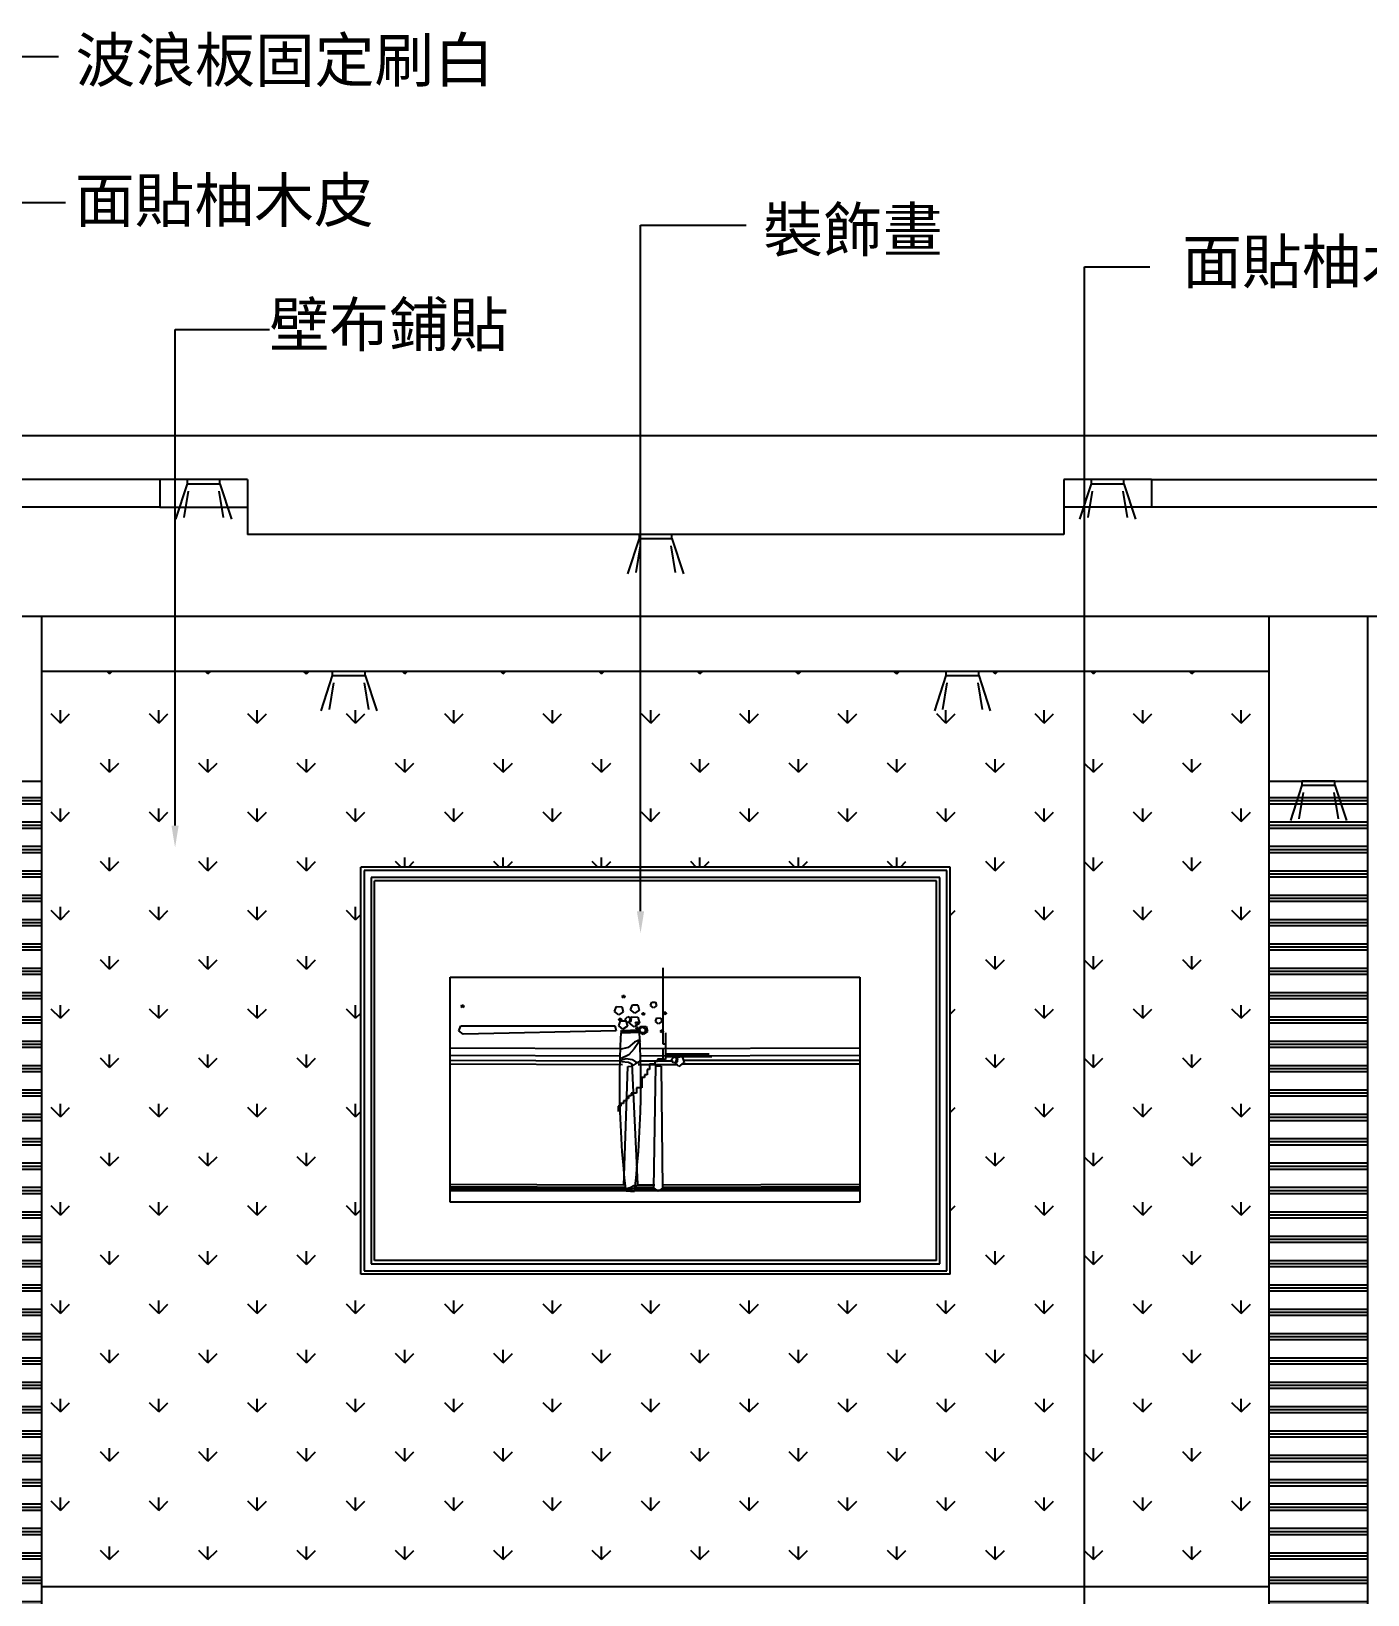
# Model space of a CAD drawing. Header units: centimetres. Extents: x 1966 to 8787, y 7398 to 12383.
# Drawn here: x 4017.8 to 4261.8, y 7697.3 to 7982.6 of the extents above; entities that cross this region are included whole.
import ezdxf
from ezdxf import colors
from ezdxf.entities.mleader import LeaderData, LeaderLine
from ezdxf.math import Vec2, Vec3

# ---------------------------------------------------------------- set-up
doc = ezdxf.new("R2010")
doc.units = ezdxf.units.CM
doc.layers.add('8', color=8, linetype='Continuous')
doc.styles.get("Standard").update_dxf_attribs({"font": 'arial.ttf', "height": 10})

# ---------------------------------------------------------------- blocks, each defined once
blk = doc.blocks.new('掛畫01')
for p, q in [((-53.79, 0), (-53.79, 74.3)), ((53.79, 74.3), (-53.79, 74.3)), ((53.79, 0), (53.79, 74.3)), ((53.16, 73.67), (-53.16, 73.67)), ((-53.16, 73.67), (-53.16, 0.63)), ((51.91, 72.41), (-51.91, 72.41)), ((-51.91, 72.41), (-51.91, 1.89)), ((-51.28, 2.52), (-51.28, 71.78)), ((51.28, 71.78), (-51.28, 71.78)), ((51.28, 2.52), (51.28, 71.78)), ((51.91, 1.89), (51.91, 72.41)), ((53.16, 0.63), (53.16, 73.67)), ((1.35, 55.88), (1.35, 42.05)), ((-37.48, 13.14), (-37.48, 54.18)), ((-37.48, 54.18), (37.31, 54.18)), ((37.31, 54.18), (37.31, 13.14)), ((-35.45, 48.84), (-35.35, 49.12)), ((-35.22, 48.66), (-35.45, 48.84)), ((-35.35, 49.12), (-35.06, 49.11)), ((-34.97, 48.83), (-35.22, 48.66)), ((-35.06, 49.11), (-34.97, 48.83)), ((-7.48, 47.91), (-7.15, 48.83)), ((-7.15, 48.83), (-6.18, 48.8)), ((-6.18, 48.8), (-5.91, 47.86)), ((-6.09, 50.6), (-5.99, 50.88)), ((-5.85, 50.42), (-6.09, 50.6)), ((-5.99, 50.88), (-5.69, 50.87)), ((-5.61, 50.59), (-5.85, 50.42)), ((-5.69, 50.87), (-5.61, 50.59)), ((-4.56, 48.24), (-4.23, 49.16)), ((-4.23, 49.16), (-3.26, 49.13)), ((-3.26, 49.13), (-2.99, 48.19)), ((-0.93, 49.03), (-0.7, 49.67)), ((-0.39, 48.61), (-0.93, 49.03)), ((-0.7, 49.67), (-0.02, 49.65)), ((0.17, 49), (-0.39, 48.61)), ((-0.02, 49.65), (0.17, 49)), ((-6.71, 47.31), (-7.48, 47.91)), ((-6.72, 46.39), (-6.62, 46.66)), ((-6.49, 46.21), (-6.72, 46.39)), ((-6.72, 45.32), (-6.39, 46.24)), ((-5.91, 47.86), (-6.71, 47.31)), ((-6.62, 46.66), (-6.33, 46.65)), ((-6.24, 46.37), (-6.49, 46.21)), ((-6.39, 46.24), (-5.42, 46.21)), ((-6.33, 46.65), (-6.24, 46.37)), ((-5.53, 46.54), (-5.03, 47)), ((-5.24, 45.92), (-5.53, 46.54)), ((-5.42, 46.21), (-5.14, 45.28)), ((-4.56, 46.01), (-5.24, 45.92)), ((-5.03, 47), (-4.43, 46.68)), ((-4.82, 45.87), (-4.43, 46.97)), ((-3.9, 45.15), (-4.82, 45.87)), ((-3.79, 47.65), (-4.56, 48.24)), ((-4.43, 46.68), (-4.56, 46.01)), ((-4.43, 46.97), (-3.26, 46.93)), ((-2.93, 45.81), (-3.9, 45.15)), ((-2.99, 48.19), (-3.79, 47.65)), ((-3.66, 45.76), (-3.56, 46.03)), ((-3.43, 45.58), (-3.66, 45.76)), ((-3.56, 46.03), (-3.27, 46.02)), ((-3.19, 45.74), (-3.43, 45.58)), ((-3.27, 46.02), (-3.19, 45.74)), ((-3.26, 46.93), (-2.93, 45.81)), ((-2.47, 47.45), (-2.37, 47.72)), ((-2.24, 47.27), (-2.47, 47.45)), ((-2.37, 47.72), (-2.08, 47.72)), ((-2, 47.43), (-2.24, 47.27)), ((-2.08, 47.72), (-2, 47.43)), ((0.02, 46.13), (0.25, 46.77)), ((0.56, 45.71), (0.02, 46.13)), ((0.25, 46.77), (0.94, 46.75)), ((1.13, 46.1), (0.56, 45.71)), ((0.94, 46.75), (1.13, 46.1)), ((1.48, 47.55), (1.58, 47.82)), ((1.71, 47.37), (1.48, 47.55)), ((1.58, 47.82), (1.87, 47.82)), ((1.95, 47.53), (1.71, 47.37)), ((1.87, 47.82), (1.95, 47.53)), ((-35.88, 44.43), (-35.55, 45.35)), ((-35.11, 43.83), (-35.88, 44.43)), ((-35.55, 45.35), (-7.44, 45.32)), ((-7.17, 44.38), (-35.11, 43.83)), ((-7.44, 45.32), (-7.17, 44.38)), ((-5.95, 44.73), (-6.72, 45.32)), ((-6.39, 41.69), (-6.27, 44.1)), ((-6.31, 44.37), (-6.3, 44.4)), ((-6.31, 44.35), (-6.31, 44.37)), ((-6.31, 44.32), (-6.31, 44.35)), ((-6.3, 44.3), (-6.31, 44.32)), ((-6.3, 44.4), (-6.28, 44.42)), ((-6.28, 44.28), (-6.3, 44.3)), ((-6.28, 44.42), (-6.26, 44.44)), ((-6.26, 44.26), (-6.28, 44.28)), ((-6.27, 44.1), (-6.07, 44.1)), ((-6.26, 44.44), (-6.24, 44.45)), ((-6.24, 44.25), (-6.26, 44.26)), ((-6.24, 44.45), (-6.21, 44.45)), ((-6.21, 44.25), (-6.24, 44.25)), ((-6.21, 44.45), (-4.6, 44.45)), ((-6.07, 44.25), (-6.21, 44.25)), ((-6.07, 44.1), (-6.07, 44.25)), ((-6.07, 44.25), (-4.6, 44.25)), ((-6.07, 44.1), (-4.6, 44.1)), ((-5.14, 45.28), (-5.95, 44.73)), ((-2.99, 44.45), (-4.6, 44.45)), ((-3.13, 44.25), (-4.6, 44.25)), ((-3.13, 44.1), (-4.6, 44.1)), ((-2.76, 42.82), (-3.85, 42.34)), ((-3.56, 44.83), (-3.47, 45.1)), ((-3.33, 44.65), (-3.56, 44.83)), ((-3.47, 45.1), (-3.17, 45.1)), ((-3.09, 44.81), (-3.33, 44.65)), ((-3.17, 45.1), (-3.09, 44.81)), ((-3.13, 44.1), (-3.13, 44.25)), ((-3.13, 44.25), (-2.99, 44.25)), ((-2.93, 44.1), (-3.13, 44.1)), ((-3.04, 44.33), (-2.99, 44.45)), ((-2.27, 43.73), (-3.04, 44.33)), ((-2.99, 44.45), (-2.71, 45.25)), ((-2.97, 44.45), (-2.99, 44.45)), ((-2.99, 44.25), (-2.97, 44.25)), ((-2.94, 44.44), (-2.97, 44.45)), ((-2.97, 44.25), (-2.94, 44.26)), ((-2.92, 44.42), (-2.94, 44.44)), ((-2.94, 44.26), (-2.92, 44.28)), ((-2.81, 41.69), (-2.93, 44.1)), ((-2.9, 44.4), (-2.92, 44.42)), ((-2.92, 44.28), (-2.9, 44.3)), ((-2.91, 44.65), (-2.41, 45.11)), ((-2.62, 44.03), (-2.91, 44.65)), ((-2.89, 44.37), (-2.9, 44.4)), ((-2.9, 44.3), (-2.89, 44.32)), ((-2.89, 44.35), (-2.89, 44.37)), ((-2.89, 44.32), (-2.89, 44.35)), ((-2.71, 45.25), (-1.73, 45.22)), ((-1.94, 44.12), (-2.62, 44.03)), ((-2.41, 45.11), (-1.81, 44.79)), ((-1.46, 44.28), (-2.27, 43.73)), ((-1.81, 44.79), (-1.94, 44.12)), ((-1.73, 45.22), (-1.46, 44.28)), ((0.92, 44.27), (1.01, 44.54)), ((1.15, 44.09), (0.92, 44.27)), ((1.01, 44.54), (1.31, 44.53)), ((1.39, 44.25), (1.15, 44.09)), ((1.31, 44.53), (1.39, 44.25)), ((1.82, 44.05), (1.82, 42.05)), ((-6.52, 41.12), (-37.48, 41.24)), ((-4.99, 41.38), (-6.49, 40.98)), ((-6.47, 39.27), (-6.39, 41.69)), ((-4.85, 40.02), (-6.29, 39.38)), ((-3.85, 42.34), (-4.99, 41.38)), ((-3.92, 41.11), (-4.85, 40.02)), ((-3.01, 42.48), (-3.92, 41.11)), ((-2.74, 42.66), (-3.01, 42.48)), ((-2.73, 39.27), (-2.81, 41.69)), ((37.31, 41.24), (-2.68, 41.12)), ((1.32, 41.18), (1.32, 39.27)), ((1.35, 42.05), (1.82, 42.05)), ((1.8, 40.14), (1.8, 39.18)), ((9.77, 40.14), (1.8, 40.14)), ((1.82, 42.05), (1.82, 39.75)), ((-6.39, 39.78), (-37.48, 39.9)), ((-6.22, 38.9), (-37.48, 39.02)), ((-6.03, 38.18), (-37.48, 38.3)), ((-6.52, 36.85), (-6.47, 39.27)), ((-6.19, 39.13), (-5.38, 39.34)), ((-6.19, 38.82), (-4.92, 38.68)), ((-5.81, 16.17), (-5.04, 37.93)), ((-5.38, 39.34), (-4.26, 39.16)), ((-5.04, 37.93), (-4.29, 37.96)), ((-4.92, 38.68), (-4.33, 38.36)), ((-4.33, 38.36), (-3.31, 16.42)), ((-4.29, 37.96), (-2.99, 38.8)), ((-4.26, 39.16), (-3.67, 38.77)), ((-3.67, 38.77), (-3.07, 38.56)), ((4.08, 38.18), (-3.17, 38.18)), ((3.07, 38.9), (-2.98, 38.9)), ((37.31, 39.9), (-2.81, 39.78)), ((-2.68, 36.85), (-2.73, 39.27)), ((-1.55, 37.36), (-1.55, 36.4)), ((-1.08, 37.36), (-1.55, 37.36)), ((-1.08, 38.31), (-1.08, 37.36)), ((-0.12, 38.31), (-1.08, 38.31)), ((-0.29, 15.75), (0.04, 38.01)), ((-0.12, 38.79), (-0.12, 38.31)), ((0.36, 38.79), (-0.12, 38.79)), ((0.04, 38.01), (1.02, 37.98)), ((0.36, 39.27), (0.36, 38.79)), ((1.32, 39.27), (0.36, 39.27)), ((1.02, 37.98), (1.29, 15.71)), ((1.8, 39.18), (1.32, 39.18)), ((1.82, 39.75), (10.28, 39.75)), ((2.93, 39.2), (3.42, 39.67)), ((3.07, 38.9), (2.93, 39.2)), ((3.22, 38.58), (3.07, 38.9)), ((3.89, 38.67), (3.22, 38.58)), ((3.42, 39.67), (4.02, 39.34)), ((3.63, 38.53), (3.77, 38.9)), ((4.25, 37.93), (3.63, 38.53)), ((3.77, 38.9), (4.03, 39.63)), ((3.94, 38.9), (3.77, 38.9)), ((3.94, 38.9), (3.89, 38.67)), ((4.02, 39.34), (3.94, 38.9)), ((4.03, 39.63), (4.89, 39.71)), ((4.8, 38.3), (4.25, 37.93)), ((5.22, 38.59), (4.8, 38.3)), ((37.31, 38.3), (4.8, 38.3)), ((4.89, 39.71), (5.1, 39.02)), ((37.31, 39.02), (5.1, 39.02)), ((5.1, 39.02), (5.22, 38.59)), ((-6.53, 34.43), (-6.52, 36.85)), ((-6.51, 32.02), (-6.53, 34.43)), ((-2.69, 32.02), (-2.67, 34.43)), ((-2.67, 34.43), (-2.68, 36.85)), ((-2.51, 35.92), (-2.51, 34.01)), ((-2.03, 35.92), (-2.51, 35.92)), ((-2.03, 36.4), (-2.03, 35.92)), ((-1.55, 36.4), (-2.03, 36.4)), ((-6.45, 29.6), (-6.51, 32.02)), ((-5.86, 31.62), (-5.86, 31.14)), ((-5.38, 31.62), (-5.86, 31.62)), ((-5.38, 32.09), (-5.38, 31.62)), ((-4.91, 32.09), (-5.38, 32.09)), ((-4.91, 32.57), (-4.91, 32.09)), ((-4.43, 32.57), (-4.91, 32.57)), ((-4.43, 33.05), (-4.43, 32.57)), ((-3.47, 33.05), (-4.43, 33.05)), ((-2.51, 34.01), (-3.47, 34.01)), ((-3.47, 34.01), (-3.47, 33.05)), ((-2.75, 29.6), (-2.69, 32.02)), ((-6.82, 30.66), (-6.82, 29.7)), ((-6.34, 30.66), (-6.82, 30.66)), ((-6.36, 27.18), (-6.45, 29.6)), ((-6.34, 31.14), (-6.34, 30.66)), ((-5.86, 31.14), (-6.34, 31.14)), ((-2.84, 27.18), (-2.75, 29.6)), ((-6.23, 24.77), (-6.36, 27.18)), ((-2.97, 24.77), (-2.84, 27.18)), ((-6.07, 22.35), (-6.23, 24.77)), ((-3.13, 22.35), (-2.97, 24.77)), ((-5.87, 19.94), (-6.07, 22.35)), ((-3.33, 19.94), (-3.13, 22.35)), ((-5.64, 17.53), (-5.87, 19.94)), ((-5.38, 15.13), (-5.64, 17.53)), ((-3.83, 15.13), (-3.56, 17.53)), ((-3.56, 17.53), (-3.33, 19.94)), ((-5.84, 16.27), (-37.48, 16.39)), ((-5.68, 15.83), (-37.48, 15.95)), ((-5.55, 15.52), (-37.48, 15.64)), ((-5.45, 15.29), (-37.48, 15.41)), ((-5.44, 15.24), (-37.48, 15.24)), ((-4.63, 15.74), (-5.54, 15.49)), ((-5.04, 15.31), (-5.44, 15.24)), ((37.31, 15.24), (-5.44, 15.24)), ((-4.6, 15.13), (-5.38, 15.13)), ((-4.29, 15.56), (-5.04, 15.31)), ((-3.97, 16.1), (-4.63, 15.74)), ((-4.6, 15.13), (-3.83, 15.13)), ((-3.58, 15.84), (-4.29, 15.56)), ((-3.42, 16.1), (-3.97, 16.1)), ((37.31, 15.41), (-3.75, 15.29)), ((0.02, 15.52), (-3.65, 15.52)), ((-0.26, 15.83), (-3.53, 15.83)), ((-0.1, 16.27), (-3.36, 16.27)), ((0.02, 15.52), (-0.29, 15.75)), ((0.48, 15.16), (0.02, 15.52)), ((1.01, 15.52), (0.48, 15.16)), ((1.29, 15.71), (1.01, 15.52)), ((37.31, 15.64), (1.01, 15.52)), ((37.31, 16.39), (1.12, 16.27)), ((37.31, 15.95), (1.25, 15.83)), ((37.31, 13.14), (-37.48, 13.14)), ((53.79, 0), (-53.79, 0)), ((-53.16, 0.63), (53.16, 0.63)), ((-51.91, 1.89), (51.91, 1.89)), ((51.28, 2.52), (-51.28, 2.52))]:
    blk.add_line(p, q)
blk = doc.blocks.new('筒燈立面')
for p, q in [((3, 0), (-3, 0)), ((-3, 0), (-3, -0.75)), ((3, -0.75), (3, 0)), ((-3, -0.75), (-5.1, -7.19)), ((-2.81, -2.09), (-3.6, -6.93)), ((-3, -0.75), (3, -0.75)), ((2.81, -2.09), (3.6, -6.93)), ((3, -0.75), (5.1, -7.19))]:
    blk.add_line(p, q)

msp = doc.modelspace()

# ---------------------------------------------------------------- hatches: boundary and pattern name
h = msp.add_hatch()
h.set_pattern_fill('GRASS', color=256, scale=0.5)
h.set_pattern_definition([(90, (0, 1085.277), (-8.980256, 8.980256), [2.38125, -15.579262]), (45, (0, 1085.277), (-8.980256, 8.980256), [2.38125, -10.31875]), (135, (0, 1085.277), (-8.980256, -8.980256), [2.38125, -10.31875])])
h.paths.add_polyline_path([(4019.8, 7698.82), (4243.8, 7698.82), (4243.8, 7865.82), (4019.8, 7865.82)])
h.paths.add_polyline_path([(4078.01, 7755.82), (4078.01, 7830.12), (4185.59, 7830.12), (4185.59, 7755.82)], flags=16)
h = msp.add_hatch()
h.set_pattern_fill('PLAST', color=256, scale=0.7)
h.set_pattern_definition([(0, (0, 1085.277), (0, 4.445), []), (0, (0, 1085.833), (0, 4.445), []), (0, (0, 1086.3885), (0, 4.445), [])])
h.paths.add_polyline_path([(4001.8, 7628.82), (4019.8, 7628.82), (4019.8, 7845.82), (4001.8, 7845.82)])
h.paths.add_polyline_path([(4261.8, 7845.82), (4243.8, 7845.82), (4243.8, 7628.82), (4261.8, 7628.82)])

# ---------------------------------------------------------------- linework, layer by layer
for p, q in [((4008.31, 7978.02), (4022.85, 7978.02)), ((4024.07, 7951.33), (4008.31, 7951.33)), ((4129.06, 7947.28), (4148.34, 7947.28)), ((4210.09, 7939.67), (4222.03, 7939.67)), ((4044.1, 7928.2), (4061.32, 7928.2)), ((4351.3, 7908.82), (3897.3, 7908.82)), ((4286.3, 7908.82), (3977.3, 7908.82)), ((4041.3, 7900.82), (3977.3, 7900.82)), ((4041.3, 7900.82), (4041.3, 7895.82)), ((4057.3, 7900.82), (4041.3, 7900.82)), ((4057.3, 7900.82), (4057.3, 7895.82)), ((4222.3, 7900.82), (4206.3, 7900.82)), ((4206.3, 7900.82), (4206.3, 7895.82)), ((4222.3, 7900.82), (4286.3, 7900.82)), ((4222.3, 7900.82), (4222.3, 7895.82)), ((4041.3, 7895.82), (3977.3, 7895.82)), ((4041.3, 7895.82), (4057.3, 7895.82)), ((4057.3, 7895.82), (4057.3, 7890.82)), ((4222.3, 7895.82), (4206.3, 7895.82)), ((4206.3, 7895.82), (4206.3, 7890.82)), ((4286.3, 7895.82), (4222.3, 7895.82)), ((4206.3, 7890.82), (4057.3, 7890.82)), ((4351.3, 7875.82), (3897.3, 7875.82)), ((4019.8, 7628.82), (4019.8, 7875.82)), ((4243.8, 7628.82), (4243.8, 7875.82)), ((4261.8, 7628.82), (4261.8, 7875.82)), ((4243.8, 7865.82), (4019.8, 7865.82)), ((4001.8, 7845.82), (4019.8, 7845.82)), ((4243.8, 7845.82), (4261.8, 7845.82)), ((4019.8, 7698.82), (4243.8, 7698.82))]:
    msp.add_line(p, q)

# ---------------------------------------------------------------- block references
for name, p in [('筒燈立面', (4049.3, 7900.82)), ('筒燈立面', (4214.3, 7900.82)), ('筒燈立面', (4131.8, 7890.82)), ('筒燈立面', (4075.8, 7865.82)), ('筒燈立面', (4187.8, 7865.82)), ('筒燈立面', (4252.8, 7845.82)), ('掛畫01', (4131.8, 7755.82))]:
    msp.add_blockref(name, p)

# ---------------------------------------------------------------- texts
at = {"layer": '8', "color": 7, "char_height": 8, "attachment_point": 4}
for s, insert in [('{\\fPMingLiU|b0|i0|c136|p18;波浪板固定刷白}', (4025.93, 7976.92)), ('{\\fSimSun|b0|i0|c134|p2;面貼柚木皮}', (4025.8, 7951.37)), ('{\\fFangSong_GB2312|b0|i0|c134|p49;\\P\\fSimSun|b0|i0|c134|p2;裝飾畫}', (4151.45, 7952.63)), ('{\\fSimSun|b0|i0|c134|p2;面貼柚木皮}', (4227.94, 7940.18)), ('{\\fSimSun|b0|i0|c134|p2;壁布鋪貼}', (4061.32, 7928.67))]:
    msp.add_mtext(s, dxfattribs=dict(at, insert=insert))

# ---------------------------------------------------------------- leaders
ml = msp.add_multileader_mtext('Standard')
ml.set_content('', color=256)
ml.set_leader_properties()
ml.build(insert=Vec2(0, 0))
ml.multileader.update_dxf_attribs({"has_dogleg": 0})
ctx = ml.context
ctx.base_point, ctx.char_height, ctx.plane_origin = Vec3(4125.06, 7947.28), 48, Vec3(4129.06, 7818.04)
ctx.text_align_type = 2
notes = []
notes.append((ctx, [(0, (1, 1, 0), (4137.06, 7947.28), (-1, 0), 8, [(0, [(4129.06, 7818.04)], 0, [])])]))
ctx.mtext.insert, ctx.mtext.alignment, ctx.mtext.flow_direction = Vec3(4127.06, 7971.28), 3, 5
ml = msp.add_multileader_mtext('Standard')
ml.set_content('', color=256)
ml.set_leader_properties()
ml.build(insert=Vec2(0, 0))
ml.multileader.update_dxf_attribs({"has_dogleg": 0})
ctx = ml.context
ctx.base_point, ctx.char_height, ctx.plane_origin = Vec3(4210.09, 7939.67), 48, Vec3(4210.09, 7680.64)
notes.append((ctx, [(0, (1, 1, 0), (4202.09, 7939.67), (1, 0), 8, [(0, [(4210.09, 7680.64)], 0, [])])]))
ctx.mtext.insert, ctx.mtext.flow_direction = Vec3(4212.09, 7963.67), 5
ml = msp.add_multileader_mtext('Standard')
ml.set_content('', color=256)
ml.set_leader_properties()
ml.build(insert=Vec2(0, 0))
ml.multileader.update_dxf_attribs({"has_dogleg": 0})
ctx = ml.context
ctx.base_point, ctx.char_height, ctx.plane_origin = Vec3(4044.1, 7928.2), 48, Vec3(4044.1, 7833.69)
notes.append((ctx, [(0, (1, 1, 0), (4036.1, 7928.2), (1, 0), 8, [(0, [(4044.1, 7833.69)], 0, [])])]))
ctx.mtext.insert, ctx.mtext.flow_direction = Vec3(4046.1, 7952.2), 5
for ctx, leaders in notes:
    for number, flags, end, landing, length, lines in leaders:
        leader = LeaderData()
        leader.index, (leader.has_last_leader_line, leader.has_dogleg_vector, leader.attachment_direction) = number, flags
        leader.last_leader_point, leader.dogleg_vector, leader.dogleg_length = Vec3(end), Vec3(landing), length
        for number, points, colour, breaks in lines:
            line = LeaderLine()
            line.index, line.vertices, line.color, line.breaks = number, Vec3.list(points), colors.encode_raw_color(colour), breaks
            leader.lines.append(line)
        ctx.leaders.append(leader)

doc.saveas('drawing.dxf')
